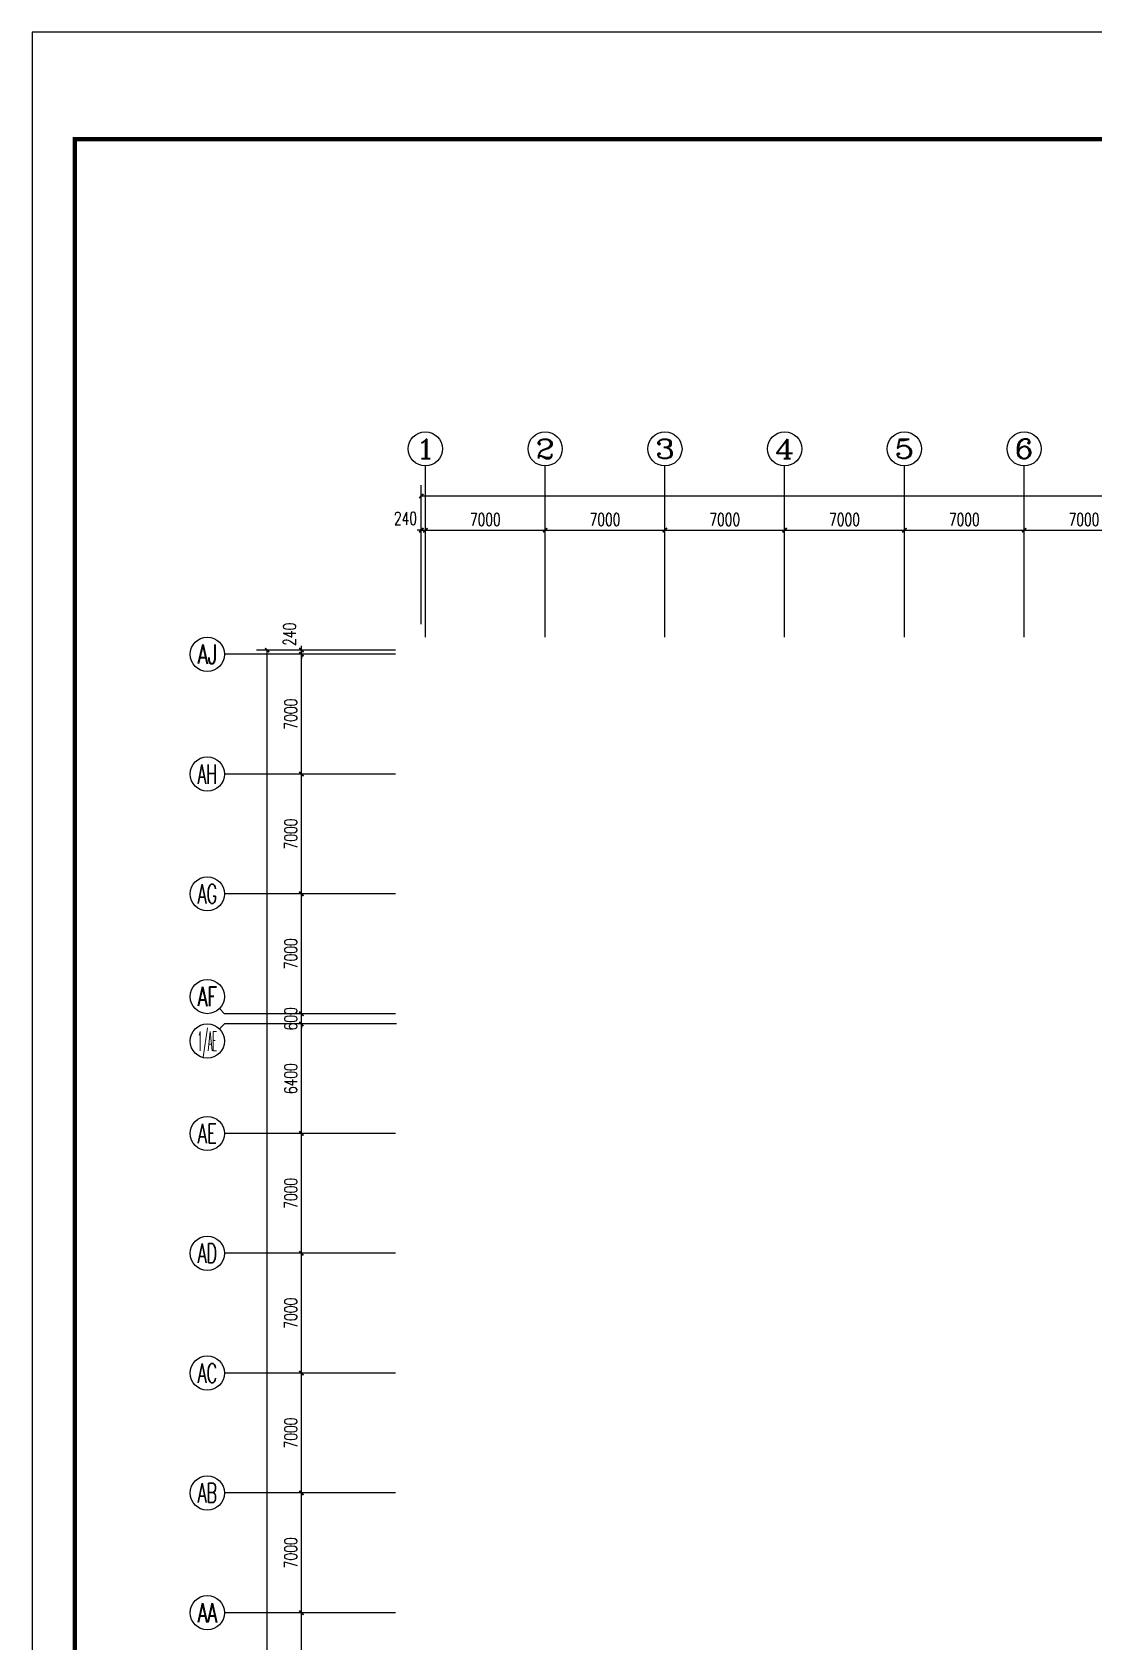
# Model space of a CAD drawing. Extents: x -496980 to 486425, y -292187 to -29437.
# Drawn here: x 21499 to 83562, y -123482 to -29437 of the extents above; entities that cross this region are included whole.
import ezdxf
from ezdxf.enums import TextEntityAlignment as Align

# ---------------------------------------------------------------- set-up
doc = ezdxf.new("R2010")
doc.units = 0
doc.header["$LTSCALE"] = 1000
doc.header["$MEASUREMENT"] = 0
for name, color, linetype in [('AXIS', 3, 'Continuous'), ('AXIS_TEXT', 7, 'Continuous'), ('PUB_TITLE', 4, 'Continuous')]:
    doc.layers.add(name, color=color, linetype=linetype)
doc.styles.add('_TCH_AXIS', font='COMPLEX', dxfattribs={"bigfont": 'GBCBIG'})
doc.styles.add('_TCH_DIM_T3', font='SIMPLEX', dxfattribs={"width": 0.705882, "bigfont": 'GBCBIG'})
doc.styles.add('COMPLEX', font='COMPLEX')
doc.dimstyles.new('_TCH_ARCH&&250', dxfattribs={"dimtxt": 743.75, "dimasz": 250, "dimexe": 625, "dimexo": 750, "dimgap": 250, "dimtad": 1, "dimdec": 0, "dimzin": 0, "dimdsep": 46, "dimtxsty": '_TCH_DIM_T3', "dimblk": 'ARCHTICK', "dimcen": 0.09, "dimclrt": 7, "dimazin": 2, "dimtfac": 1, "dimtdec": 0, "dimtix": 1, "dimtmove": 2, "dimatfit": 3, "dimfxl": 0, "dimtolj": 1, "dimtzin": 0, "dimarcsym": 0})

# ---------------------------------------------------------------- blocks, each defined once
blk = doc.blocks.new('_ArchTick')
at = {"color": 0, "linetype": 'ByBlock', "const_width": 0.4}
blk.add_lwpolyline([(-0.5, -0.5), (0.5, 0.5)], dxfattribs=at)
blk = doc.blocks.new('*D244')
at = {"layer": 'AXIS', "color": 0, "lineweight": -2}
for p, q in [((44247, -64032), (44247, -57907)), ((44487, -64032), (44487, -57907)), ((44247, -58532), (43997, -58532)), ((44247, -58532), (44487, -58532)), ((44487, -58532), (44737, -58532))]:
    blk.add_line(p, q, dxfattribs=at)
at = {"layer": 'Defpoints', "color": 0}
for p in [(44487, -58532), (44247, -64782), (44487, -64782)]:
    blk.add_point(p, dxfattribs=at)
at = {"layer": 'AXIS', "color": 0, "lineweight": -2, "xscale": 250, "yscale": 250, "zscale": 250}
blk.add_blockref('_ArchTick', (44247, -58532), dxfattribs=at)
at = {"layer": 'AXIS', "color": 0, "lineweight": -2, "xscale": 250, "yscale": 250, "zscale": 250, "rotation": 180}
blk.add_blockref('_ArchTick', (44487, -58532), dxfattribs=at)
at = {"layer": 'AXIS', "color": 7, "insert": (43322, -57844), "char_height": 743.8, "attachment_point": 5, "style": '_TCH_DIM_T3'}
blk.add_mtext('\\A1;240', dxfattribs=at)
blk = doc.blocks.new('*D245')
at = {"layer": 'AXIS', "color": 0, "lineweight": -2}
for p, q in [((44487, -64032), (44487, -57907)), ((51487, -64032), (51487, -57907)), ((44487, -58532), (51487, -58532))]:
    blk.add_line(p, q, dxfattribs=at)
at = {"layer": 'Defpoints', "color": 0}
for p in [(51487, -58532), (44487, -64782), (51487, -64782)]:
    blk.add_point(p, dxfattribs=at)
at = {"layer": 'AXIS', "color": 0, "lineweight": -2, "xscale": 250, "yscale": 250, "zscale": 250, "rotation": 180}
blk.add_blockref('_ArchTick', (44487, -58532), dxfattribs=at)
at = {"layer": 'AXIS', "color": 0, "lineweight": -2, "xscale": 250, "yscale": 250, "zscale": 250}
blk.add_blockref('_ArchTick', (51487, -58532), dxfattribs=at)
at = {"layer": 'AXIS', "color": 7, "insert": (47987, -57910), "char_height": 743.8, "attachment_point": 5, "style": '_TCH_DIM_T3'}
blk.add_mtext('\\A1;7000', dxfattribs=at)
blk = doc.blocks.new('*D246')
at = {"layer": 'AXIS', "color": 0, "lineweight": -2}
for p, q in [((51487, -64032), (51487, -57907)), ((58487, -64032), (58487, -57907)), ((51487, -58532), (58487, -58532))]:
    blk.add_line(p, q, dxfattribs=at)
at = {"layer": 'Defpoints', "color": 0}
for p in [(58487, -58532), (51487, -64782), (58487, -64782)]:
    blk.add_point(p, dxfattribs=at)
at = {"layer": 'AXIS', "color": 0, "lineweight": -2, "xscale": 250, "yscale": 250, "zscale": 250, "rotation": 180}
blk.add_blockref('_ArchTick', (51487, -58532), dxfattribs=at)
at = {"layer": 'AXIS', "color": 0, "lineweight": -2, "xscale": 250, "yscale": 250, "zscale": 250}
blk.add_blockref('_ArchTick', (58487, -58532), dxfattribs=at)
at = {"layer": 'AXIS', "color": 7, "insert": (54987, -57910), "char_height": 743.8, "attachment_point": 5, "style": '_TCH_DIM_T3'}
blk.add_mtext('\\A1;7000', dxfattribs=at)
blk = doc.blocks.new('*D247')
at = {"layer": 'AXIS', "color": 0, "lineweight": -2}
for p, q in [((58487, -64032), (58487, -57907)), ((65487, -64032), (65487, -57907)), ((58487, -58532), (65487, -58532))]:
    blk.add_line(p, q, dxfattribs=at)
at = {"layer": 'Defpoints', "color": 0}
for p in [(65487, -58532), (58487, -64782), (65487, -64782)]:
    blk.add_point(p, dxfattribs=at)
at = {"layer": 'AXIS', "color": 0, "lineweight": -2, "xscale": 250, "yscale": 250, "zscale": 250, "rotation": 180}
blk.add_blockref('_ArchTick', (58487, -58532), dxfattribs=at)
at = {"layer": 'AXIS', "color": 0, "lineweight": -2, "xscale": 250, "yscale": 250, "zscale": 250}
blk.add_blockref('_ArchTick', (65487, -58532), dxfattribs=at)
at = {"layer": 'AXIS', "color": 7, "insert": (61987, -57910), "char_height": 743.8, "attachment_point": 5, "style": '_TCH_DIM_T3'}
blk.add_mtext('\\A1;7000', dxfattribs=at)
blk = doc.blocks.new('*D248')
at = {"layer": 'AXIS', "color": 0, "lineweight": -2}
for p, q in [((65487, -64032), (65487, -57907)), ((72487, -64032), (72487, -57907)), ((65487, -58532), (72487, -58532))]:
    blk.add_line(p, q, dxfattribs=at)
at = {"layer": 'Defpoints', "color": 0}
for p in [(72487, -58532), (65487, -64782), (72487, -64782)]:
    blk.add_point(p, dxfattribs=at)
at = {"layer": 'AXIS', "color": 0, "lineweight": -2, "xscale": 250, "yscale": 250, "zscale": 250, "rotation": 180}
blk.add_blockref('_ArchTick', (65487, -58532), dxfattribs=at)
at = {"layer": 'AXIS', "color": 0, "lineweight": -2, "xscale": 250, "yscale": 250, "zscale": 250}
blk.add_blockref('_ArchTick', (72487, -58532), dxfattribs=at)
at = {"layer": 'AXIS', "color": 7, "insert": (68987, -57910), "char_height": 743.8, "attachment_point": 5, "style": '_TCH_DIM_T3'}
blk.add_mtext('\\A1;7000', dxfattribs=at)
blk = doc.blocks.new('*D249')
at = {"layer": 'AXIS', "color": 0, "lineweight": -2}
for p, q in [((72487, -64032), (72487, -57907)), ((79487, -64032), (79487, -57907)), ((72487, -58532), (79487, -58532))]:
    blk.add_line(p, q, dxfattribs=at)
at = {"layer": 'Defpoints', "color": 0}
for p in [(79487, -58532), (72487, -64782), (79487, -64782)]:
    blk.add_point(p, dxfattribs=at)
at = {"layer": 'AXIS', "color": 0, "lineweight": -2, "xscale": 250, "yscale": 250, "zscale": 250, "rotation": 180}
blk.add_blockref('_ArchTick', (72487, -58532), dxfattribs=at)
at = {"layer": 'AXIS', "color": 0, "lineweight": -2, "xscale": 250, "yscale": 250, "zscale": 250}
blk.add_blockref('_ArchTick', (79487, -58532), dxfattribs=at)
at = {"layer": 'AXIS', "color": 7, "insert": (75987, -57910), "char_height": 743.8, "attachment_point": 5, "style": '_TCH_DIM_T3'}
blk.add_mtext('\\A1;7000', dxfattribs=at)
blk = doc.blocks.new('*D250')
at = {"layer": 'AXIS', "color": 0, "lineweight": -2}
for p, q in [((79487, -64032), (79487, -57907)), ((86487, -64032), (86487, -57907)), ((79487, -58532), (86487, -58532))]:
    blk.add_line(p, q, dxfattribs=at)
at = {"layer": 'Defpoints', "color": 0}
for p in [(86487, -58532), (79487, -64782), (86487, -64782)]:
    blk.add_point(p, dxfattribs=at)
at = {"layer": 'AXIS', "color": 0, "lineweight": -2, "xscale": 250, "yscale": 250, "zscale": 250, "rotation": 180}
blk.add_blockref('_ArchTick', (79487, -58532), dxfattribs=at)
at = {"layer": 'AXIS', "color": 0, "lineweight": -2, "xscale": 250, "yscale": 250, "zscale": 250}
blk.add_blockref('_ArchTick', (86487, -58532), dxfattribs=at)
at = {"layer": 'AXIS', "color": 7, "insert": (82987, -57910), "char_height": 743.8, "attachment_point": 5, "style": '_TCH_DIM_T3'}
blk.add_mtext('\\A1;7000', dxfattribs=at)
blk = doc.blocks.new('*D261')
at = {"layer": 'AXIS', "color": 0, "lineweight": -2}
for p, q in [((44247, -64032), (44247, -55907)), ((150227, -64032), (150227, -55907)), ((44247, -56532), (150227, -56532))]:
    blk.add_line(p, q, dxfattribs=at)
at = {"layer": 'Defpoints', "color": 0}
for p in [(150227, -56532), (44247, -64782), (150227, -64782)]:
    blk.add_point(p, dxfattribs=at)
at = {"layer": 'AXIS', "color": 0, "lineweight": -2, "xscale": 250, "yscale": 250, "zscale": 250, "rotation": 180}
blk.add_blockref('_ArchTick', (44247, -56532), dxfattribs=at)
at = {"layer": 'AXIS', "color": 0, "lineweight": -2, "xscale": 250, "yscale": 250, "zscale": 250}
blk.add_blockref('_ArchTick', (150227, -56532), dxfattribs=at)
at = {"layer": 'AXIS', "color": 7, "insert": (97237, -55910), "char_height": 743.8, "attachment_point": 5, "style": '_TCH_DIM_T3'}
blk.add_mtext('\\A1;105980', dxfattribs=at)
blk = doc.blocks.new('*D329')
at = {"layer": 'AXIS', "color": 0, "lineweight": -2}
for p, q in [((42737, -121782), (36612, -121782)), ((37237, -128782), (37237, -121782)), ((42737, -128782), (36612, -128782))]:
    blk.add_line(p, q, dxfattribs=at)
at = {"layer": 'Defpoints', "color": 0}
for p in [(37237, -121782), (43487, -121782), (43487, -128782)]:
    blk.add_point(p, dxfattribs=at)
at = {"layer": 'AXIS', "color": 0, "lineweight": -2, "xscale": 250, "yscale": 250, "zscale": 250}
for p, rotation in [((37237, -121782), 90), ((37237, -128782), 270)]:
    blk.add_blockref('_ArchTick', p, dxfattribs=dict(at, rotation=rotation))
at = {"layer": 'AXIS', "color": 7, "insert": (36615, -125282), "char_height": 743.8, "attachment_point": 5, "rotation": 90, "style": '_TCH_DIM_T3'}
blk.add_mtext('\\A1;7000', dxfattribs=at)
blk = doc.blocks.new('*D330')
at = {"layer": 'AXIS', "color": 0, "lineweight": -2}
for p, q in [((42737, -114782), (36612, -114782)), ((37237, -121782), (37237, -114782)), ((42737, -121782), (36612, -121782))]:
    blk.add_line(p, q, dxfattribs=at)
at = {"layer": 'Defpoints', "color": 0}
for p in [(37237, -114782), (43487, -114782), (43487, -121782)]:
    blk.add_point(p, dxfattribs=at)
at = {"layer": 'AXIS', "color": 0, "lineweight": -2, "xscale": 250, "yscale": 250, "zscale": 250}
for p, rotation in [((37237, -114782), 90), ((37237, -121782), 270)]:
    blk.add_blockref('_ArchTick', p, dxfattribs=dict(at, rotation=rotation))
at = {"layer": 'AXIS', "color": 7, "insert": (36615, -118282), "char_height": 743.8, "attachment_point": 5, "rotation": 90, "style": '_TCH_DIM_T3'}
blk.add_mtext('\\A1;7000', dxfattribs=at)
blk = doc.blocks.new('*D331')
at = {"layer": 'AXIS', "color": 0, "lineweight": -2}
for p, q in [((42737, -107782), (36612, -107782)), ((37237, -114782), (37237, -107782)), ((42737, -114782), (36612, -114782))]:
    blk.add_line(p, q, dxfattribs=at)
at = {"layer": 'Defpoints', "color": 0}
for p in [(37237, -107782), (43487, -107782), (43487, -114782)]:
    blk.add_point(p, dxfattribs=at)
at = {"layer": 'AXIS', "color": 0, "lineweight": -2, "xscale": 250, "yscale": 250, "zscale": 250}
for p, rotation in [((37237, -107782), 90), ((37237, -114782), 270)]:
    blk.add_blockref('_ArchTick', p, dxfattribs=dict(at, rotation=rotation))
at = {"layer": 'AXIS', "color": 7, "insert": (36615, -111282), "char_height": 743.8, "attachment_point": 5, "rotation": 90, "style": '_TCH_DIM_T3'}
blk.add_mtext('\\A1;7000', dxfattribs=at)
blk = doc.blocks.new('*D332')
at = {"layer": 'AXIS', "color": 0, "lineweight": -2}
for p, q in [((42737, -100782), (36612, -100782)), ((37237, -107782), (37237, -100782)), ((42737, -107782), (36612, -107782))]:
    blk.add_line(p, q, dxfattribs=at)
at = {"layer": 'Defpoints', "color": 0}
for p in [(37237, -100782), (43487, -100782), (43487, -107782)]:
    blk.add_point(p, dxfattribs=at)
at = {"layer": 'AXIS', "color": 0, "lineweight": -2, "xscale": 250, "yscale": 250, "zscale": 250}
for p, rotation in [((37237, -100782), 90), ((37237, -107782), 270)]:
    blk.add_blockref('_ArchTick', p, dxfattribs=dict(at, rotation=rotation))
at = {"layer": 'AXIS', "color": 7, "insert": (36615, -104282), "char_height": 743.8, "attachment_point": 5, "rotation": 90, "style": '_TCH_DIM_T3'}
blk.add_mtext('\\A1;7000', dxfattribs=at)
blk = doc.blocks.new('*D333')
at = {"layer": 'AXIS', "color": 0, "lineweight": -2}
for p, q in [((42737, -93782), (36612, -93782)), ((37237, -100782), (37237, -93782)), ((42737, -100782), (36612, -100782))]:
    blk.add_line(p, q, dxfattribs=at)
at = {"layer": 'Defpoints', "color": 0}
for p in [(37237, -93782), (43487, -93782), (43487, -100782)]:
    blk.add_point(p, dxfattribs=at)
at = {"layer": 'AXIS', "color": 0, "lineweight": -2, "xscale": 250, "yscale": 250, "zscale": 250}
for p, rotation in [((37237, -93782), 90), ((37237, -100782), 270)]:
    blk.add_blockref('_ArchTick', p, dxfattribs=dict(at, rotation=rotation))
at = {"layer": 'AXIS', "color": 7, "insert": (36615, -97282), "char_height": 743.8, "attachment_point": 5, "rotation": 90, "style": '_TCH_DIM_T3'}
blk.add_mtext('\\A1;7000', dxfattribs=at)
blk = doc.blocks.new('*D334')
at = {"layer": 'AXIS', "color": 0, "lineweight": -2}
for p, q in [((42737, -87382), (36612, -87382)), ((37237, -93782), (37237, -87382)), ((42737, -93782), (36612, -93782))]:
    blk.add_line(p, q, dxfattribs=at)
at = {"layer": 'Defpoints', "color": 0}
for p in [(37237, -87382), (43487, -87382), (43487, -93782)]:
    blk.add_point(p, dxfattribs=at)
at = {"layer": 'AXIS', "color": 0, "lineweight": -2, "xscale": 250, "yscale": 250, "zscale": 250}
for p, rotation in [((37237, -87382), 90), ((37237, -93782), 270)]:
    blk.add_blockref('_ArchTick', p, dxfattribs=dict(at, rotation=rotation))
at = {"layer": 'AXIS', "color": 7, "insert": (36615, -90582), "char_height": 743.8, "attachment_point": 5, "rotation": 90, "style": '_TCH_DIM_T3'}
blk.add_mtext('\\A1;6400', dxfattribs=at)
blk = doc.blocks.new('*D335')
at = {"layer": 'AXIS', "color": 0, "lineweight": -2}
for p, q in [((42737, -86782), (36612, -86782)), ((42737, -87382), (36612, -87382)), ((37237, -86782), (37237, -86532)), ((37237, -87382), (37237, -86782)), ((37237, -87382), (37237, -87632))]:
    blk.add_line(p, q, dxfattribs=at)
at = {"layer": 'Defpoints', "color": 0}
for p in [(37237, -86782), (43487, -86782), (43487, -87382)]:
    blk.add_point(p, dxfattribs=at)
at = {"layer": 'AXIS', "color": 0, "lineweight": -2, "xscale": 250, "yscale": 250, "zscale": 250}
for p, rotation in [((37237, -86782), 270), ((37237, -87382), 90)]:
    blk.add_blockref('_ArchTick', p, dxfattribs=dict(at, rotation=rotation))
at = {"layer": 'AXIS', "color": 7, "insert": (36615, -87082), "char_height": 743.8, "attachment_point": 5, "rotation": 90, "style": '_TCH_DIM_T3'}
blk.add_mtext('\\A1;600', dxfattribs=at)
blk = doc.blocks.new('*D336')
at = {"layer": 'AXIS', "color": 0, "lineweight": -2}
for p, q in [((42737, -79782), (36612, -79782)), ((37237, -86782), (37237, -79782)), ((42737, -86782), (36612, -86782))]:
    blk.add_line(p, q, dxfattribs=at)
at = {"layer": 'Defpoints', "color": 0}
for p in [(37237, -79782), (43487, -79782), (43487, -86782)]:
    blk.add_point(p, dxfattribs=at)
at = {"layer": 'AXIS', "color": 0, "lineweight": -2, "xscale": 250, "yscale": 250, "zscale": 250}
for p, rotation in [((37237, -79782), 90), ((37237, -86782), 270)]:
    blk.add_blockref('_ArchTick', p, dxfattribs=dict(at, rotation=rotation))
at = {"layer": 'AXIS', "color": 7, "insert": (36615, -83282), "char_height": 743.8, "attachment_point": 5, "rotation": 90, "style": '_TCH_DIM_T3'}
blk.add_mtext('\\A1;7000', dxfattribs=at)
blk = doc.blocks.new('*D337')
at = {"layer": 'AXIS', "color": 0, "lineweight": -2}
for p, q in [((42737, -72782), (36612, -72782)), ((37237, -79782), (37237, -72782)), ((42737, -79782), (36612, -79782))]:
    blk.add_line(p, q, dxfattribs=at)
at = {"layer": 'Defpoints', "color": 0}
for p in [(37237, -72782), (43487, -72782), (43487, -79782)]:
    blk.add_point(p, dxfattribs=at)
at = {"layer": 'AXIS', "color": 0, "lineweight": -2, "xscale": 250, "yscale": 250, "zscale": 250}
for p, rotation in [((37237, -72782), 90), ((37237, -79782), 270)]:
    blk.add_blockref('_ArchTick', p, dxfattribs=dict(at, rotation=rotation))
at = {"layer": 'AXIS', "color": 7, "insert": (36615, -76282), "char_height": 743.8, "attachment_point": 5, "rotation": 90, "style": '_TCH_DIM_T3'}
blk.add_mtext('\\A1;7000', dxfattribs=at)
blk = doc.blocks.new('*D338')
at = {"layer": 'AXIS', "color": 0, "lineweight": -2}
for p, q in [((42737, -65782), (36612, -65782)), ((37237, -72782), (37237, -65782)), ((42737, -72782), (36612, -72782))]:
    blk.add_line(p, q, dxfattribs=at)
at = {"layer": 'Defpoints', "color": 0}
for p in [(37237, -65782), (43487, -65782), (43487, -72782)]:
    blk.add_point(p, dxfattribs=at)
at = {"layer": 'AXIS', "color": 0, "lineweight": -2, "xscale": 250, "yscale": 250, "zscale": 250}
for p, rotation in [((37237, -65782), 90), ((37237, -72782), 270)]:
    blk.add_blockref('_ArchTick', p, dxfattribs=dict(at, rotation=rotation))
at = {"layer": 'AXIS', "color": 7, "insert": (36615, -69282), "char_height": 743.8, "attachment_point": 5, "rotation": 90, "style": '_TCH_DIM_T3'}
blk.add_mtext('\\A1;7000', dxfattribs=at)
blk = doc.blocks.new('*D339')
at = {"layer": 'AXIS', "color": 0, "lineweight": -2}
for p, q in [((42737, -65542), (36612, -65542)), ((42737, -65782), (36612, -65782)), ((37237, -65542), (37237, -65292)), ((37237, -65782), (37237, -65542)), ((37237, -65782), (37237, -66032))]:
    blk.add_line(p, q, dxfattribs=at)
at = {"layer": 'Defpoints', "color": 0}
for p in [(37237, -65542), (43487, -65542), (43487, -65782)]:
    blk.add_point(p, dxfattribs=at)
at = {"layer": 'AXIS', "color": 0, "lineweight": -2, "xscale": 250, "yscale": 250, "zscale": 250}
for p, rotation in [((37237, -65542), 270), ((37237, -65782), 90)]:
    blk.add_blockref('_ArchTick', p, dxfattribs=dict(at, rotation=rotation))
at = {"layer": 'AXIS', "color": 7, "insert": (36549, -64617), "char_height": 743.8, "attachment_point": 5, "rotation": 90, "style": '_TCH_DIM_T3'}
blk.add_mtext('\\A1;240', dxfattribs=at)
blk = doc.blocks.new('*D340')
at = {"layer": 'AXIS', "color": 0, "lineweight": -2}
for p, q in [((42737, -65542), (34612, -65542)), ((35237, -248022), (35237, -65542)), ((42737, -248022), (34612, -248022))]:
    blk.add_line(p, q, dxfattribs=at)
at = {"layer": 'Defpoints', "color": 0}
for p in [(35237, -65542), (43487, -65542), (43487, -248022)]:
    blk.add_point(p, dxfattribs=at)
at = {"layer": 'AXIS', "color": 0, "lineweight": -2, "xscale": 250, "yscale": 250, "zscale": 250}
for p, rotation in [((35237, -65542), 90), ((35237, -248022), 270)]:
    blk.add_blockref('_ArchTick', p, dxfattribs=dict(at, rotation=rotation))
at = {"layer": 'AXIS', "color": 7, "insert": (34615, -156782), "char_height": 743.8, "attachment_point": 5, "rotation": 90, "style": '_TCH_DIM_T3'}
blk.add_mtext('\\A1;182480', dxfattribs=at)
blk = doc.blocks.new('_AXISO')
blk.add_circle((0, 0), 0.5)
at = {"layer": 'AXIS_TEXT', "style": 'COMPLEX', "width": 1.041667}
blk.add_attdef('A', text='', height=0.56, dxfattribs=at).set_placement((-0.25, -0.28), (0.25, -0.28), align=Align.FIT)

msp = doc.modelspace()

# ---------------------------------------------------------------- linework, layer by layer
at = {"layer": 'AXIS'}
for p, q in [((44486.9, -64781.9), (44486.9, -54781.9)), ((51486.9, -64781.9), (51486.9, -54781.9)), ((58486.9, -64781.9), (58486.9, -54781.9)), ((65486.9, -64781.9), (65486.9, -54781.9)), ((72486.9, -64781.9), (72486.9, -54781.9)), ((79486.9, -64781.9), (79486.9, -54781.9)), ((42736.9, -65781.9), (32736.9, -65782)), ((42736.9, -72781.9), (32736.9, -72782)), ((42737, -79781.9), (32737, -79782)), ((32444.2, -86489.1), (32737.1, -86782)), ((32444.2, -87674.8), (32737.1, -87381.9)), ((42737.1, -86781.9), (32737.1, -86782)), ((42799.2, -87381.9), (32737.1, -87381.9)), ((42737.1, -93781.9), (32737.1, -93782)), ((42737.2, -100781.9), (32737.2, -100782)), ((42737.2, -107781.9), (32737.2, -107782)), ((42737.3, -114781.9), (32737.3, -114782)), ((42737.4, -121781.9), (32737.4, -121782))]:
    msp.add_line(p, q, dxfattribs=at)
at = {"layer": 'PUB_TITLE'}
msp.add_lwpolyline([(21498.5, -29436.9), (21498.5, -292186.9), (169998.5, -292186.9), (169998.5, -29436.9)], close=True, dxfattribs=at)
at = {"layer": 'PUB_TITLE', "const_width": 250}
msp.add_lwpolyline([(23998.5, -35686.9), (23998.5, -289686.9), (167498.5, -289686.9), (167498.5, -35686.9)], close=True, dxfattribs=at)

# ---------------------------------------------------------------- block references
at = {"layer": 'AXIS'}
ref = msp.add_blockref('_AXISO', (44486.9, -53781.9), dxfattribs=dict(at, xscale=2000, yscale=2000, zscale=2000))
ref.add_attrib('A', '1', dxfattribs={"layer": 'AXIS_TEXT', "height": 1131.4, "style": '_TCH_AXIS', "width": 2.333333}).set_placement((43921.2, -54347.6), (45052.6, -54347.6), align=Align.FIT)
ref = msp.add_blockref('_AXISO', (51486.9, -53781.9), dxfattribs=dict(at, xscale=2000, yscale=2000, zscale=2000))
ref.add_attrib('A', '2', dxfattribs={"layer": 'AXIS_TEXT', "height": 1131.4, "style": '_TCH_AXIS', "width": 1.5}).set_placement((50921.2, -54347.6), (52052.6, -54347.6), align=Align.FIT)
ref = msp.add_blockref('_AXISO', (58486.9, -53781.9), dxfattribs=dict(at, xscale=2000, yscale=2000, zscale=2000))
ref.add_attrib('A', '3', dxfattribs={"layer": 'AXIS_TEXT', "height": 1131.4, "style": '_TCH_AXIS', "width": 1.5}).set_placement((57921.2, -54347.6), (59052.6, -54347.6), align=Align.FIT)
ref = msp.add_blockref('_AXISO', (65486.9, -53781.9), dxfattribs=dict(at, xscale=2000, yscale=2000, zscale=2000))
ref.add_attrib('A', '4', dxfattribs={"layer": 'AXIS_TEXT', "height": 1131.4, "style": '_TCH_AXIS', "width": 1.3125}).set_placement((64921.2, -54347.6), (66052.6, -54347.6), align=Align.FIT)
ref = msp.add_blockref('_AXISO', (72486.9, -53781.9), dxfattribs=dict(at, xscale=2000, yscale=2000, zscale=2000))
ref.add_attrib('A', '5', dxfattribs={"layer": 'AXIS_TEXT', "height": 1131.4, "style": '_TCH_AXIS', "width": 1.5}).set_placement((71921.2, -54347.6), (73052.6, -54347.6), align=Align.FIT)
ref = msp.add_blockref('_AXISO', (79486.9, -53781.9), dxfattribs=dict(at, xscale=2000, yscale=2000, zscale=2000))
ref.add_attrib('A', '6', dxfattribs={"layer": 'AXIS_TEXT', "height": 1131.4, "style": '_TCH_AXIS', "width": 1.5}).set_placement((78921.2, -54347.6), (80052.6, -54347.6), align=Align.FIT)
ref = msp.add_blockref('_AXISO', (31736.9, -65782), dxfattribs=dict(at, xscale=2000, yscale=2000, zscale=2000))
ref.add_attrib('A', 'AJ', dxfattribs={"layer": 'AXIS_TEXT', "height": 1131.37, "style": '_TCH_AXIS', "width": 0.65625}).set_placement((31171.2, -66347.7), (32302.6, -66347.7), align=Align.FIT)
ref = msp.add_blockref('_AXISO', (31736.9, -72782), dxfattribs=dict(at, xscale=2000, yscale=2000, zscale=2000))
ref.add_attrib('A', 'AH', dxfattribs={"layer": 'AXIS_TEXT', "height": 1131.37, "style": '_TCH_AXIS', "width": 0.512195}).set_placement((31171.3, -73347.7), (32302.6, -73347.7), align=Align.FIT)
ref = msp.add_blockref('_AXISO', (31737, -79782), dxfattribs=dict(at, xscale=2000, yscale=2000, zscale=2000))
ref.add_attrib('A', 'AG', dxfattribs={"layer": 'AXIS_TEXT', "height": 1131.37, "style": '_TCH_AXIS', "width": 0.538462}).set_placement((31171.3, -80347.7), (32302.7, -80347.7), align=Align.FIT)
ref = msp.add_blockref('_AXISO', (31737.1, -85782), dxfattribs=dict(at, xscale=2000, yscale=2000, zscale=2000))
ref.add_attrib('A', 'AF', dxfattribs={"layer": 'AXIS_TEXT', "height": 1131.37, "style": '_TCH_AXIS', "width": 0.567568}).set_placement((31171.4, -86347.7), (32302.7, -86347.7), align=Align.FIT)
ref = msp.add_blockref('_AXISO', (31737.1, -88381.9), dxfattribs=dict(at, xscale=2000, yscale=2000, zscale=2000))
ref.add_attrib('A', '1/AE', dxfattribs={"layer": 'AXIS_TEXT', "height": 1131.37, "style": '_TCH_AXIS', "width": 0.283784}).set_placement((31171.4, -88947.6), (32302.7, -88947.6), align=Align.FIT)
ref = msp.add_blockref('_AXISO', (31737.1, -93782), dxfattribs=dict(at, xscale=2000, yscale=2000, zscale=2000))
ref.add_attrib('A', 'AE', dxfattribs={"layer": 'AXIS_TEXT', "height": 1131.37, "style": '_TCH_AXIS', "width": 0.567568}).set_placement((31171.4, -94347.7), (32302.8, -94347.7), align=Align.FIT)
ref = msp.add_blockref('_AXISO', (31737.2, -100782), dxfattribs=dict(at, xscale=2000, yscale=2000, zscale=2000))
ref.add_attrib('A', 'AD', dxfattribs={"layer": 'AXIS_TEXT', "height": 1131.37, "style": '_TCH_AXIS', "width": 0.552632}).set_placement((31171.5, -101347.7), (32302.9, -101347.7), align=Align.FIT)
ref = msp.add_blockref('_AXISO', (31737.2, -107782), dxfattribs=dict(at, xscale=2000, yscale=2000, zscale=2000))
ref.add_attrib('A', 'AC', dxfattribs={"layer": 'AXIS_TEXT', "height": 1131.37, "style": '_TCH_AXIS', "width": 0.583333}).set_placement((31171.6, -108347.7), (32302.9, -108347.7), align=Align.FIT)
ref = msp.add_blockref('_AXISO', (31737.3, -114782), dxfattribs=dict(at, xscale=2000, yscale=2000, zscale=2000))
ref.add_attrib('A', 'AB', dxfattribs={"layer": 'AXIS_TEXT', "height": 1131.37, "style": '_TCH_AXIS', "width": 0.552632}).set_placement((31171.6, -115347.7), (32303, -115347.7), align=Align.FIT)
ref = msp.add_blockref('_AXISO', (31737.4, -121782), dxfattribs=dict(at, xscale=2000, yscale=2000, zscale=2000))
ref.add_attrib('A', 'AA', dxfattribs={"layer": 'AXIS_TEXT', "height": 1131.37, "style": '_TCH_AXIS', "width": 0.538462}).set_placement((31171.7, -122347.7), (32303, -122347.7), align=Align.FIT)

# ---------------------------------------------------------------- dimensions: what is measured, and where the dimension line sits
for p1, p2, distance, picture, middle in [((44246.9, -64781.9), (150226.9, -64781.9), 8250, '*D261', (97236.9, -55910)), ((44486.9, -64781.9), (51486.9, -64781.9), 6250, '*D245', (47986.9, -57910)), ((51486.9, -64781.9), (58486.9, -64781.9), 6250, '*D246', (54986.9, -57910)), ((58486.9, -64781.9), (65486.9, -64781.9), 6250, '*D247', (61986.9, -57910)), ((65486.9, -64781.9), (72486.9, -64781.9), 6250, '*D248', (68986.9, -57910)), ((72486.9, -64781.9), (79486.9, -64781.9), 6250, '*D249', (75986.9, -57910)), ((79486.9, -64781.9), (86486.9, -64781.9), 6250, '*D250', (82986.9, -57910)), ((43486.9, -248021.9), (43486.9, -65541.9), 8250, '*D340', (34615, -156781.9)), ((43486.9, -72781.9), (43486.9, -65781.9), 6250, '*D338', (36615, -69281.9)), ((43486.9, -79781.9), (43486.9, -72781.9), 6250, '*D337', (36615, -76281.9)), ((43486.9, -86781.9), (43486.9, -79781.9), 6250, '*D336', (36615, -83281.9)), ((43486.9, -87381.9), (43486.9, -86781.9), 6250, '*D335', (36615, -87081.9)), ((43486.9, -93781.9), (43486.9, -87381.9), 6250, '*D334', (36615, -90581.9)), ((43486.9, -100781.9), (43486.9, -93781.9), 6250, '*D333', (36615, -97281.9)), ((43486.9, -107781.9), (43486.9, -100781.9), 6250, '*D332', (36615, -104281.9)), ((43486.9, -114781.9), (43486.9, -107781.9), 6250, '*D331', (36615, -111281.9)), ((43486.9, -121781.9), (43486.9, -114781.9), 6250, '*D330', (36615, -118281.9)), ((43486.9, -128781.9), (43486.9, -121781.9), 6250, '*D329', (36615, -125281.9))]:
    dim = msp.add_aligned_dim(p1=p1, p2=p2, distance=distance, dimstyle='_TCH_ARCH&&250', dxfattribs=at)
    dim.commit()
    dim.dimension.update_dxf_attribs({"geometry": picture, "text_midpoint": middle})
for base, p1, p2, angle, picture, middle in [((44486.9, -58531.9), (44246.9, -64781.9), (44486.9, -64781.9), 0, '*D244', (43321.9, -57844.4)), ((37236.9, -65541.9), (43486.9, -65781.9), (43486.9, -65541.9), 90, '*D339', (36549.4, -64616.9))]:
    dim = msp.add_linear_dim(base=base, p1=p1, p2=p2, angle=angle, dimstyle='_TCH_ARCH&&250', dxfattribs=at)
    dim.commit()
    dim.dimension.update_dxf_attribs({"geometry": picture, "text_midpoint": middle, "dimtype": 129})

doc.saveas('drawing.dxf')
